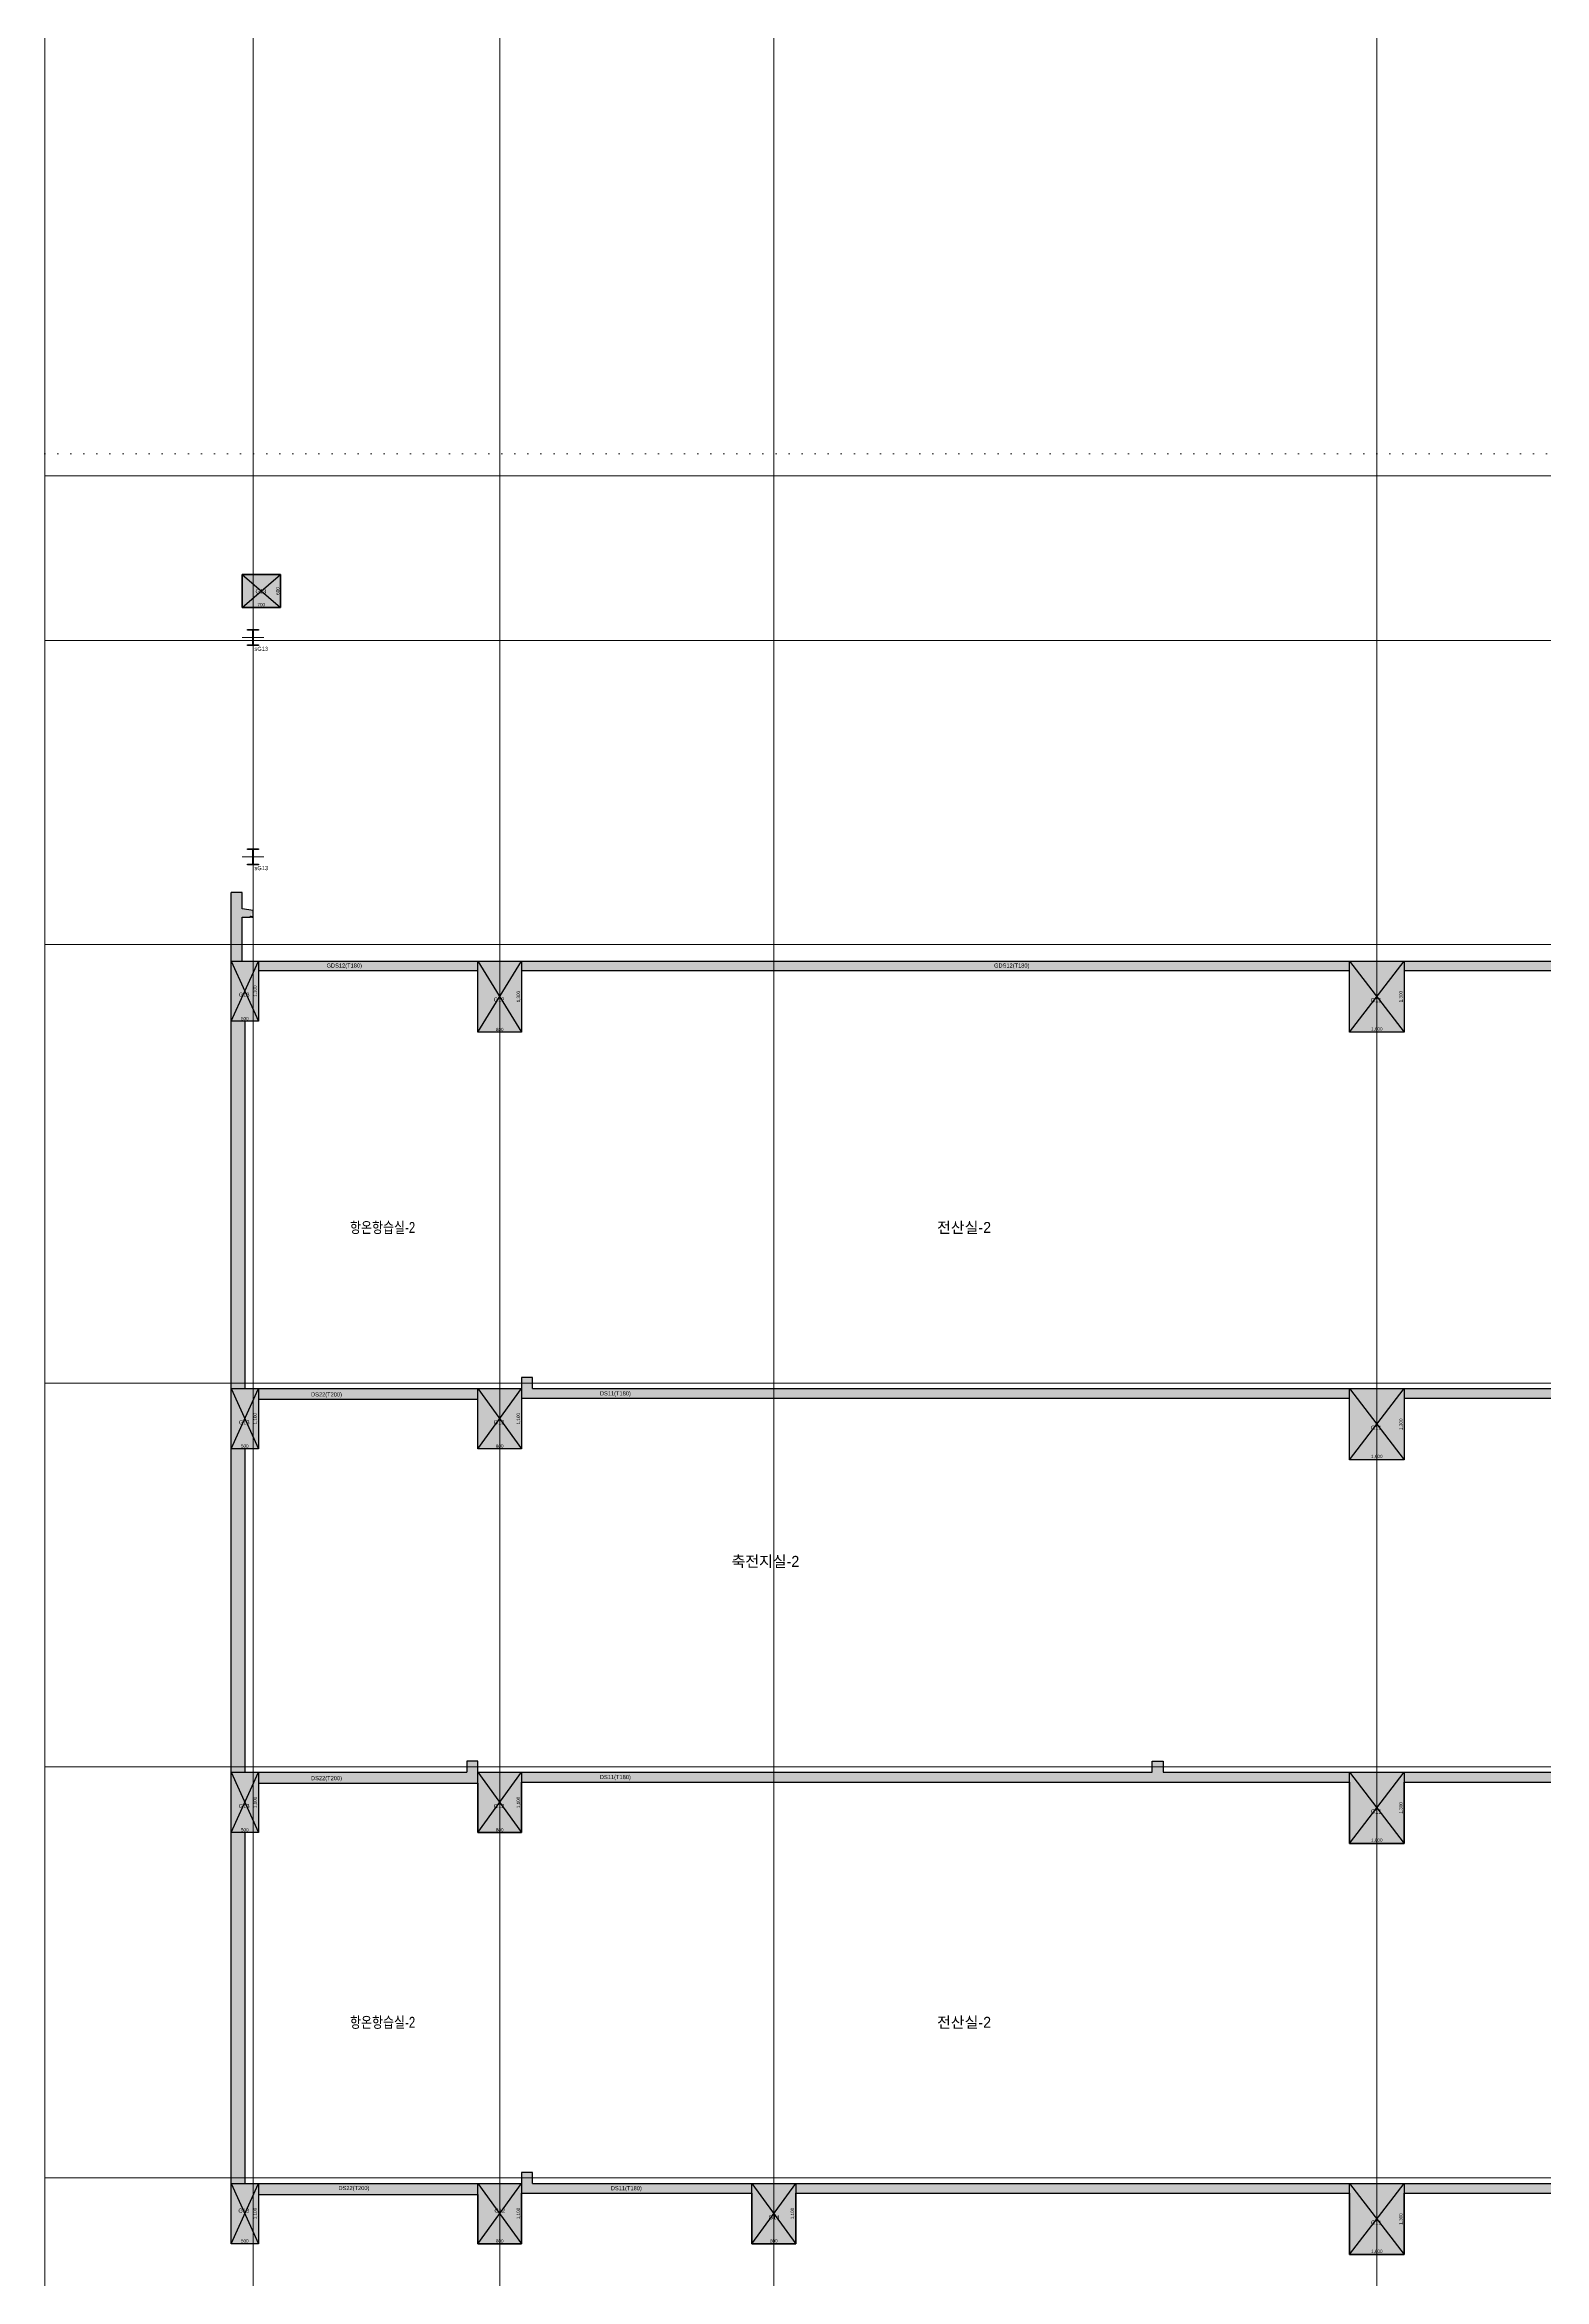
# Model space of a CAD drawing. Header units: millimetres. Extents: x 0 to 841000, y -4805 to 148500.
# Drawn here: x 114338 to 141693, y 50829 to 91595 of the extents above; entities that cross this region are included whole.
import ezdxf
from ezdxf.enums import TextEntityAlignment as Align

# ---------------------------------------------------------------- set-up
doc = ezdxf.new("R2010")
doc.units = ezdxf.units.MM
doc.header["$LTSCALE"] = 250
doc.linetypes.add('DOT', pattern=[6.35, 0, -6.35])
doc.layers.get('Defpoints').update_dxf_attribs({"color": 151})
for name, color, linetype in [('A-CON', 2, 'Continuous'), ('S-STEEL', 3, 'Continuous'), ('구조SOLID', 253, 'Continuous')]:
    doc.layers.add(name, color=color, linetype=linetype)
doc.layers.add('AS-HIDLINE', color=205, linetype='Continuous', plot=False)
doc.layers.add('NO-TEXT', color=150, linetype='Continuous', plot=False)
doc.layers.add('CEN', color=1, linetype='Continuous', lineweight=9)
doc.styles.add('Gdim', font='Dotum.ttf')
doc.dimstyles.new('G-Xdim', dxfattribs={"dimscale": 30, "dimtxt": 2, "dimasz": 1, "dimexe": 1.2, "dimexo": 1.2, "dimgap": 0, "dimtad": 1, "dimdec": 1, "dimdsep": 46, "dimlunit": 6, "dimtxsty": 'Gdim', "dimcen": 1, "dimse1": 1, "dimse2": 1, "dimsd1": 1, "dimsd2": 1, "dimclrd": 1, "dimclre": 1, "dimclrt": 256, "dimadec": 0, "dimazin": 0, "dimtfac": 1, "dimtdec": 1, "dimtix": 1, "dimtmove": 2, "dimatfit": 1, "dimfxl": 2, "dimtolj": 1, "dimlwd": -1, "dimlwe": -1, "dimarcsym": 0})

# ---------------------------------------------------------------- blocks, each defined once
blk = doc.blocks.new('*D184')
at = {"layer": 'Defpoints', "color": 0, "linetype": 'Continuous', "transparency": 16777216}
for p in [(-500, -1100), (300, -1080), (300, -1100)]:
    blk.add_point(p, dxfattribs=at)
at = {"layer": 'AS-HIDLINE', "linetype": 'Continuous', "transparency": 16777216, "insert": (-100, -1050), "char_height": 60, "attachment_point": 5, "style": 'Gdim'}
blk.add_mtext('\\A1;800', dxfattribs=at)
blk = doc.blocks.new('*D185')
at = {"layer": 'Defpoints', "color": 0, "linetype": 'Continuous', "transparency": 16777216}
for p in [(300, 0), (280, 0), (300, -1100)]:
    blk.add_point(p, dxfattribs=at)
at = {"layer": 'AS-HIDLINE', "linetype": 'Continuous', "transparency": 16777216, "insert": (244, -550), "char_height": 60, "attachment_point": 5, "rotation": 90, "style": 'Gdim'}
blk.add_mtext('\\A1;1,100', dxfattribs=at)
blk = doc.blocks.new('*D186')
at = {"layer": 'Defpoints', "color": 0, "linetype": 'Continuous', "transparency": 16777216}
for p in [(-700, -1300), (300, -1280), (300, -1300)]:
    blk.add_point(p, dxfattribs=at)
at = {"layer": 'AS-HIDLINE', "linetype": 'Continuous', "transparency": 16777216, "insert": (-200, -1244), "char_height": 60, "attachment_point": 5, "style": 'Gdim'}
blk.add_mtext('\\A1;1,000', dxfattribs=at)
blk = doc.blocks.new('*D187')
at = {"layer": 'Defpoints', "color": 0, "linetype": 'Continuous', "transparency": 16777216}
for p in [(300, 0), (280, 0), (300, -1300)]:
    blk.add_point(p, dxfattribs=at)
at = {"layer": 'AS-HIDLINE', "linetype": 'Continuous', "transparency": 16777216, "insert": (244, -650), "char_height": 60, "attachment_point": 5, "rotation": 90, "style": 'Gdim'}
blk.add_mtext('\\A1;1,300', dxfattribs=at)
blk = doc.blocks.new('*D188')
at = {"layer": 'Defpoints', "color": 0, "linetype": 'Continuous', "transparency": 16777216}
for p in [(-500, -1100), (0, -1080), (0, -1100)]:
    blk.add_point(p, dxfattribs=at)
at = {"layer": 'AS-HIDLINE', "linetype": 'Continuous', "transparency": 16777216, "insert": (-250, -1050), "char_height": 60, "attachment_point": 5, "style": 'Gdim'}
blk.add_mtext('\\A1;500', dxfattribs=at)
blk = doc.blocks.new('*D189')
at = {"layer": 'Defpoints', "color": 0, "linetype": 'Continuous', "transparency": 16777216}
for p in [(0, 0), (-20, 0), (0, -1100)]:
    blk.add_point(p, dxfattribs=at)
at = {"layer": 'AS-HIDLINE', "linetype": 'Continuous', "transparency": 16777216, "insert": (-56, -550), "char_height": 60, "attachment_point": 5, "rotation": 90, "style": 'Gdim'}
blk.add_mtext('\\A1;1,100', dxfattribs=at)
blk = doc.blocks.new('*D202')
at = {"layer": 'Defpoints', "color": 0, "linetype": 'Continuous', "transparency": 16777216}
for p in [(-700, -1300), (300, -1280), (300, -1300)]:
    blk.add_point(p, dxfattribs=at)
at = {"layer": 'AS-HIDLINE', "linetype": 'Continuous', "transparency": 16777216, "insert": (-200, -1244), "char_height": 60, "attachment_point": 5, "style": 'Gdim'}
blk.add_mtext('\\A1;1,000', dxfattribs=at)
blk = doc.blocks.new('*D203')
at = {"layer": 'Defpoints', "color": 0, "linetype": 'Continuous', "transparency": 16777216}
for p in [(300, 0), (280, 0), (300, -1300)]:
    blk.add_point(p, dxfattribs=at)
at = {"layer": 'AS-HIDLINE', "linetype": 'Continuous', "transparency": 16777216, "insert": (244, -650), "char_height": 60, "attachment_point": 5, "rotation": 90, "style": 'Gdim'}
blk.add_mtext('\\A1;1,300', dxfattribs=at)
blk = doc.blocks.new('*D212')
at = {"layer": 'Defpoints', "color": 0, "linetype": 'Continuous', "transparency": 16777216}
for p in [(-500, -1100), (0, -1080), (0, -1100)]:
    blk.add_point(p, dxfattribs=at)
at = {"layer": 'AS-HIDLINE', "linetype": 'Continuous', "transparency": 16777216, "insert": (-250, -1050), "char_height": 60, "attachment_point": 5, "style": 'Gdim'}
blk.add_mtext('\\A1;500', dxfattribs=at)
blk = doc.blocks.new('*D213')
at = {"layer": 'Defpoints', "color": 0, "linetype": 'Continuous', "transparency": 16777216}
for p in [(0, 0), (-20, 0), (0, -1100)]:
    blk.add_point(p, dxfattribs=at)
at = {"layer": 'AS-HIDLINE', "linetype": 'Continuous', "transparency": 16777216, "insert": (-56, -550), "char_height": 60, "attachment_point": 5, "rotation": 90, "style": 'Gdim'}
blk.add_mtext('\\A1;1,100', dxfattribs=at)
blk = doc.blocks.new('*D228')
at = {"layer": 'Defpoints', "color": 0, "linetype": 'Continuous', "transparency": 16777216}
for p in [(-700, -1300), (300, -1280), (300, -1300)]:
    blk.add_point(p, dxfattribs=at)
at = {"layer": 'AS-HIDLINE', "linetype": 'Continuous', "transparency": 16777216, "insert": (-200, -1244), "char_height": 60, "attachment_point": 5, "style": 'Gdim'}
blk.add_mtext('\\A1;1,000', dxfattribs=at)
blk = doc.blocks.new('*D229')
at = {"layer": 'Defpoints', "color": 0, "linetype": 'Continuous', "transparency": 16777216}
for p in [(300, 0), (280, 0), (300, -1300)]:
    blk.add_point(p, dxfattribs=at)
at = {"layer": 'AS-HIDLINE', "linetype": 'Continuous', "transparency": 16777216, "insert": (244, -650), "char_height": 60, "attachment_point": 5, "rotation": 90, "style": 'Gdim'}
blk.add_mtext('\\A1;1,300', dxfattribs=at)
blk = doc.blocks.new('*D230')
at = {"layer": 'Defpoints', "color": 0, "linetype": 'Continuous', "transparency": 16777216}
for p in [(-500, -1100), (0, -1080), (0, -1100)]:
    blk.add_point(p, dxfattribs=at)
at = {"layer": 'AS-HIDLINE', "linetype": 'Continuous', "transparency": 16777216, "insert": (-250, -1050), "char_height": 60, "attachment_point": 5, "style": 'Gdim'}
blk.add_mtext('\\A1;500', dxfattribs=at)
blk = doc.blocks.new('*D231')
at = {"layer": 'Defpoints', "color": 0, "linetype": 'Continuous', "transparency": 16777216}
for p in [(0, 0), (-20, 0), (0, -1100)]:
    blk.add_point(p, dxfattribs=at)
at = {"layer": 'AS-HIDLINE', "linetype": 'Continuous', "transparency": 16777216, "insert": (-56, -550), "char_height": 60, "attachment_point": 5, "rotation": 90, "style": 'Gdim'}
blk.add_mtext('\\A1;1,100', dxfattribs=at)
blk = doc.blocks.new('*D224')
at = {"layer": 'Defpoints', "color": 0, "linetype": 'Continuous', "transparency": 16777216}
for p in [(-500, -1300), (300, -1280), (300, -1300)]:
    blk.add_point(p, dxfattribs=at)
at = {"layer": 'AS-HIDLINE', "linetype": 'Continuous', "transparency": 16777216, "insert": (-100, -1250), "char_height": 60, "attachment_point": 5, "style": 'Gdim'}
blk.add_mtext('\\A1;800', dxfattribs=at)
blk = doc.blocks.new('*D225')
at = {"layer": 'Defpoints', "color": 0, "linetype": 'Continuous', "transparency": 16777216}
for p in [(300, 0), (280, 0), (300, -1300)]:
    blk.add_point(p, dxfattribs=at)
at = {"layer": 'AS-HIDLINE', "linetype": 'Continuous', "transparency": 16777216, "insert": (244, -650), "char_height": 60, "attachment_point": 5, "rotation": 90, "style": 'Gdim'}
blk.add_mtext('\\A1;1,300', dxfattribs=at)
blk = doc.blocks.new('*D226')
at = {"layer": 'Defpoints', "color": 0, "linetype": 'Continuous', "transparency": 16777216}
for p in [(-700, -1300), (300, -1280), (300, -1300)]:
    blk.add_point(p, dxfattribs=at)
at = {"layer": 'AS-HIDLINE', "linetype": 'Continuous', "transparency": 16777216, "insert": (-200, -1244), "char_height": 60, "attachment_point": 5, "style": 'Gdim'}
blk.add_mtext('\\A1;1,000', dxfattribs=at)
blk = doc.blocks.new('*D227')
at = {"layer": 'Defpoints', "color": 0, "linetype": 'Continuous', "transparency": 16777216}
for p in [(300, 0), (280, 0), (300, -1300)]:
    blk.add_point(p, dxfattribs=at)
at = {"layer": 'AS-HIDLINE', "linetype": 'Continuous', "transparency": 16777216, "insert": (244, -650), "char_height": 60, "attachment_point": 5, "rotation": 90, "style": 'Gdim'}
blk.add_mtext('\\A1;1,300', dxfattribs=at)
blk = doc.blocks.new('*D240')
at = {"layer": 'Defpoints', "color": 0, "linetype": 'Continuous', "transparency": 16777216}
for p in [(-500, -1100), (0, -1080), (0, -1100)]:
    blk.add_point(p, dxfattribs=at)
at = {"layer": 'AS-HIDLINE', "linetype": 'Continuous', "transparency": 16777216, "insert": (-250, -1050), "char_height": 60, "attachment_point": 5, "style": 'Gdim'}
blk.add_mtext('\\A1;500', dxfattribs=at)
blk = doc.blocks.new('*D241')
at = {"layer": 'Defpoints', "color": 0, "linetype": 'Continuous', "transparency": 16777216}
for p in [(0, 0), (-20, 0), (0, -1100)]:
    blk.add_point(p, dxfattribs=at)
at = {"layer": 'AS-HIDLINE', "linetype": 'Continuous', "transparency": 16777216, "insert": (-56, -550), "char_height": 60, "attachment_point": 5, "rotation": 90, "style": 'Gdim'}
blk.add_mtext('\\A1;1,100', dxfattribs=at)
blk = doc.blocks.new('*D302')
at = {"layer": 'Defpoints', "color": 0, "linetype": 'Continuous', "transparency": 16777216}
for p in [(-650, -600), (50, -580), (50, -600)]:
    blk.add_point(p, dxfattribs=at)
at = {"layer": 'AS-HIDLINE', "linetype": 'Continuous', "transparency": 16777216, "insert": (-300, -550), "char_height": 60, "attachment_point": 5, "style": 'Gdim'}
blk.add_mtext('\\A1;700', dxfattribs=at)
blk = doc.blocks.new('*D303')
at = {"layer": 'Defpoints', "color": 0, "linetype": 'Continuous', "transparency": 16777216}
for p in [(50, 0), (30, 0), (50, -600)]:
    blk.add_point(p, dxfattribs=at)
at = {"layer": 'AS-HIDLINE', "linetype": 'Continuous', "transparency": 16777216, "insert": (0, -300), "char_height": 60, "attachment_point": 5, "rotation": 90, "style": 'Gdim'}
blk.add_mtext('\\A1;600', dxfattribs=at)
blk = doc.blocks.new('*U159')
blk.add_lwpolyline([(-22, 12, 0.414214), (-4, 30), (-4, 264, 0.414214), (-22, 282), (-100, 282), (-100, 294), (100, 294), (100, 282), (22, 282, 0.414214), (4, 264), (4, 30, 0.414214), (22, 12), (100, 12), (100, 0), (-100, 0), (-100, 12)], format="xyb", close=True)
blk = doc.blocks.new('*U90')
at = {"layer": 'AS-HIDLINE', "linetype": 'Continuous'}
for p, q in [((-500, -1100), (300, 0)), ((-500, 0), (300, -1100))]:
    blk.add_line(p, q, dxfattribs=at)
blk.add_lwpolyline([(-500, -1100), (-500, 0), (300, 0), (300, -1100)], close=True, dxfattribs=at)
dim = blk.add_linear_dim(base=(280.13, 0), p1=(300, -1100), p2=(300, 0), angle=90, dimstyle='G-Xdim', override={"dimtxsty": 'Gdim'}, dxfattribs=at)
dim.commit()
dim.dimension.update_dxf_attribs({"geometry": '*D185', "text_midpoint": (244.31, -550)})
dim = blk.add_linear_dim(base=(300, -1080.06), p1=(-500, -1100), p2=(300, -1100), dimstyle='G-Xdim', override={"dimtxsty": 'Gdim'}, dxfattribs=at)
dim.commit()
dim.dimension.update_dxf_attribs({"geometry": '*D184', "text_midpoint": (-100, -1050.02)})
blk = doc.blocks.new('*U91')
at = {"layer": 'AS-HIDLINE', "linetype": 'Continuous'}
for p, q in [((-700, -1300), (300, 0)), ((-700, 0), (300, -1300))]:
    blk.add_line(p, q, dxfattribs=at)
blk.add_lwpolyline([(-700, -1300), (-700, 0), (300, 0), (300, -1300)], close=True, dxfattribs=at)
dim = blk.add_linear_dim(base=(280.13, 0), p1=(300, -1300), p2=(300, 0), angle=90, dimstyle='G-Xdim', override={"dimtxsty": 'Gdim'}, dxfattribs=at)
dim.commit()
dim.dimension.update_dxf_attribs({"geometry": '*D187', "text_midpoint": (244.31, -650)})
dim = blk.add_linear_dim(base=(300, -1280.06), p1=(-700, -1300), p2=(300, -1300), dimstyle='G-Xdim', override={"dimtxsty": 'Gdim'}, dxfattribs=at)
dim.commit()
dim.dimension.update_dxf_attribs({"geometry": '*D186', "text_midpoint": (-200, -1244.24)})
blk = doc.blocks.new('*U92')
at = {"layer": 'AS-HIDLINE', "linetype": 'Continuous'}
for p, q in [((-500, -1100), (0, 0)), ((-500, 0), (0, -1100))]:
    blk.add_line(p, q, dxfattribs=at)
blk.add_lwpolyline([(-500, -1100), (-500, 0), (0, 0), (0, -1100)], close=True, dxfattribs=at)
dim = blk.add_linear_dim(base=(-19.87, 0), p1=(0, -1100), p2=(0, 0), angle=90, dimstyle='G-Xdim', override={"dimtxsty": 'Gdim'}, dxfattribs=at)
dim.commit()
dim.dimension.update_dxf_attribs({"geometry": '*D189', "text_midpoint": (-55.69, -550)})
dim = blk.add_linear_dim(base=(0, -1080.06), p1=(-500, -1100), p2=(0, -1100), dimstyle='G-Xdim', override={"dimtxsty": 'Gdim'}, dxfattribs=at)
dim.commit()
dim.dimension.update_dxf_attribs({"geometry": '*D188', "text_midpoint": (-250, -1050.02)})
blk = doc.blocks.new('*U99')
at = {"layer": 'AS-HIDLINE', "linetype": 'Continuous'}
for p, q in [((-700, -1300), (300, 0)), ((-700, 0), (300, -1300))]:
    blk.add_line(p, q, dxfattribs=at)
blk.add_lwpolyline([(-700, -1300), (-700, 0), (300, 0), (300, -1300)], close=True, dxfattribs=at)
dim = blk.add_linear_dim(base=(280.13, 0), p1=(300, -1300), p2=(300, 0), angle=90, dimstyle='G-Xdim', override={"dimtxsty": 'Gdim'}, dxfattribs=at)
dim.commit()
dim.dimension.update_dxf_attribs({"geometry": '*D203', "text_midpoint": (244.31, -650)})
dim = blk.add_linear_dim(base=(300, -1280.06), p1=(-700, -1300), p2=(300, -1300), dimstyle='G-Xdim', override={"dimtxsty": 'Gdim'}, dxfattribs=at)
dim.commit()
dim.dimension.update_dxf_attribs({"geometry": '*D202', "text_midpoint": (-200, -1244.24)})
blk = doc.blocks.new('*U104')
at = {"layer": 'AS-HIDLINE', "linetype": 'Continuous'}
for p, q in [((-500, -1100), (0, 0)), ((-500, 0), (0, -1100))]:
    blk.add_line(p, q, dxfattribs=at)
blk.add_lwpolyline([(-500, -1100), (-500, 0), (0, 0), (0, -1100)], close=True, dxfattribs=at)
dim = blk.add_linear_dim(base=(-19.87, 0), p1=(0, -1100), p2=(0, 0), angle=90, dimstyle='G-Xdim', override={"dimtxsty": 'Gdim'}, dxfattribs=at)
dim.commit()
dim.dimension.update_dxf_attribs({"geometry": '*D213', "text_midpoint": (-55.69, -550)})
dim = blk.add_linear_dim(base=(0, -1080.06), p1=(-500, -1100), p2=(0, -1100), dimstyle='G-Xdim', override={"dimtxsty": 'Gdim'}, dxfattribs=at)
dim.commit()
dim.dimension.update_dxf_attribs({"geometry": '*D212', "text_midpoint": (-250, -1050.02)})
blk = doc.blocks.new('*U112')
at = {"layer": 'AS-HIDLINE', "linetype": 'Continuous'}
for p, q in [((-700, -1300), (300, 0)), ((-700, 0), (300, -1300))]:
    blk.add_line(p, q, dxfattribs=at)
blk.add_lwpolyline([(-700, -1300), (-700, 0), (300, 0), (300, -1300)], close=True, dxfattribs=at)
dim = blk.add_linear_dim(base=(280.13, 0), p1=(300, -1300), p2=(300, 0), angle=90, dimstyle='G-Xdim', override={"dimtxsty": 'Gdim'}, dxfattribs=at)
dim.commit()
dim.dimension.update_dxf_attribs({"geometry": '*D229', "text_midpoint": (244.31, -650)})
dim = blk.add_linear_dim(base=(300, -1280.06), p1=(-700, -1300), p2=(300, -1300), dimstyle='G-Xdim', override={"dimtxsty": 'Gdim'}, dxfattribs=at)
dim.commit()
dim.dimension.update_dxf_attribs({"geometry": '*D228', "text_midpoint": (-200, -1244.24)})
blk = doc.blocks.new('*U113')
at = {"layer": 'AS-HIDLINE', "linetype": 'Continuous'}
for p, q in [((-500, -1100), (0, 0)), ((-500, 0), (0, -1100))]:
    blk.add_line(p, q, dxfattribs=at)
blk.add_lwpolyline([(-500, -1100), (-500, 0), (0, 0), (0, -1100)], close=True, dxfattribs=at)
dim = blk.add_linear_dim(base=(-19.87, 0), p1=(0, -1100), p2=(0, 0), angle=90, dimstyle='G-Xdim', override={"dimtxsty": 'Gdim'}, dxfattribs=at)
dim.commit()
dim.dimension.update_dxf_attribs({"geometry": '*D231', "text_midpoint": (-55.69, -550)})
dim = blk.add_linear_dim(base=(0, -1080.06), p1=(-500, -1100), p2=(0, -1100), dimstyle='G-Xdim', override={"dimtxsty": 'Gdim'}, dxfattribs=at)
dim.commit()
dim.dimension.update_dxf_attribs({"geometry": '*D230', "text_midpoint": (-250, -1050.02)})
blk = doc.blocks.new('*U110')
at = {"layer": 'AS-HIDLINE', "linetype": 'Continuous'}
for p, q in [((-500, -1300), (300, 0)), ((-500, 0), (300, -1300))]:
    blk.add_line(p, q, dxfattribs=at)
blk.add_lwpolyline([(-500, -1300), (-500, 0), (300, 0), (300, -1300)], close=True, dxfattribs=at)
dim = blk.add_linear_dim(base=(280.13, 0), p1=(300, -1300), p2=(300, 0), angle=90, dimstyle='G-Xdim', override={"dimtxsty": 'Gdim'}, dxfattribs=at)
dim.commit()
dim.dimension.update_dxf_attribs({"geometry": '*D225', "text_midpoint": (244.31, -650)})
dim = blk.add_linear_dim(base=(300, -1280.06), p1=(-500, -1300), p2=(300, -1300), dimstyle='G-Xdim', override={"dimtxsty": 'Gdim'}, dxfattribs=at)
dim.commit()
dim.dimension.update_dxf_attribs({"geometry": '*D224', "text_midpoint": (-100, -1250.02)})
blk = doc.blocks.new('*U111')
at = {"layer": 'AS-HIDLINE', "linetype": 'Continuous'}
for p, q in [((-700, -1300), (300, 0)), ((-700, 0), (300, -1300))]:
    blk.add_line(p, q, dxfattribs=at)
blk.add_lwpolyline([(-700, -1300), (-700, 0), (300, 0), (300, -1300)], close=True, dxfattribs=at)
dim = blk.add_linear_dim(base=(280.13, 0), p1=(300, -1300), p2=(300, 0), angle=90, dimstyle='G-Xdim', override={"dimtxsty": 'Gdim'}, dxfattribs=at)
dim.commit()
dim.dimension.update_dxf_attribs({"geometry": '*D227', "text_midpoint": (244.31, -650)})
dim = blk.add_linear_dim(base=(300, -1280.06), p1=(-700, -1300), p2=(300, -1300), dimstyle='G-Xdim', override={"dimtxsty": 'Gdim'}, dxfattribs=at)
dim.commit()
dim.dimension.update_dxf_attribs({"geometry": '*D226', "text_midpoint": (-200, -1244.24)})
blk = doc.blocks.new('*U118')
at = {"layer": 'AS-HIDLINE', "linetype": 'Continuous'}
for p, q in [((-500, -1100), (0, 0)), ((-500, 0), (0, -1100))]:
    blk.add_line(p, q, dxfattribs=at)
blk.add_lwpolyline([(-500, -1100), (-500, 0), (0, 0), (0, -1100)], close=True, dxfattribs=at)
dim = blk.add_linear_dim(base=(-19.87, 0), p1=(0, -1100), p2=(0, 0), angle=90, dimstyle='G-Xdim', override={"dimtxsty": 'Gdim'}, dxfattribs=at)
dim.commit()
dim.dimension.update_dxf_attribs({"geometry": '*D241', "text_midpoint": (-55.69, -550)})
dim = blk.add_linear_dim(base=(0, -1080.06), p1=(-500, -1100), p2=(0, -1100), dimstyle='G-Xdim', override={"dimtxsty": 'Gdim'}, dxfattribs=at)
dim.commit()
dim.dimension.update_dxf_attribs({"geometry": '*D240', "text_midpoint": (-250, -1050.02)})
blk = doc.blocks.new('*U151')
at = {"layer": 'AS-HIDLINE', "linetype": 'Continuous'}
for p, q in [((-650, -600), (50, 0)), ((-650, 0), (50, -600))]:
    blk.add_line(p, q, dxfattribs=at)
blk.add_lwpolyline([(-650, -600), (-650, 0), (50, 0), (50, -600)], close=True, dxfattribs=at)
dim = blk.add_linear_dim(base=(30.13, 0), p1=(50, -600), p2=(50, 0), angle=90, dimstyle='G-Xdim', override={"dimtxsty": 'Gdim'}, dxfattribs=at)
dim.commit()
dim.dimension.update_dxf_attribs({"geometry": '*D303', "text_midpoint": (0.09, -300)})
dim = blk.add_linear_dim(base=(50, -580.06), p1=(-650, -600), p2=(50, -600), dimstyle='G-Xdim', override={"dimtxsty": 'Gdim'}, dxfattribs=at)
dim.commit()
dim.dimension.update_dxf_attribs({"geometry": '*D302', "text_midpoint": (-300, -550.02)})

msp = doc.modelspace()

# ---------------------------------------------------------------- hatches: boundary and pattern name
at = {"layer": '구조SOLID', "transparency": 33554687}
h = msp.add_hatch(color=256, dxfattribs=at)
h.dxf.hatch_style = 1
h.paths.add_polyline_path([(118638.209, 81928.931), (117938.209, 81928.931), (117938.209, 81328.931), (118638.209, 81328.931)])
h = msp.add_hatch(color=256, dxfattribs=at)
h.dxf.hatch_style = 1
h.paths.add_polyline_path([(159538.209, 76128.931), (159338.209, 76128.931), (159338.209, 75828.931), (159138.209, 75798.931), (159138.209, 75693.931), (159183.209, 75693.931), (159338.209, 75678.931), (159338.209, 74878.931), (117938.209, 74878.931), (117938.209, 75678.931), (118093.209, 75678.931), (118093.209, 75693.931), (118138.209, 75798.931), (117938.209, 75828.931), (117938.209, 76128.931), (117738.209, 76128.931), (117738.209, 51478.931), (118238.209, 51478.931), (118238.209, 52378.931), (122238.209, 52378.931), (122238.209, 51478.931), (123038.209, 51478.931), (123038.209, 52398.931), (127238.211, 52398.931), (127238.211, 51478.931), (128038.211, 51478.931), (128038.211, 52398.931), (138138.209, 52398.931), (138138.209, 51278.931), (139138.209, 51278.931), (139138.209, 52398.931), (149238.209, 52398.931), (149238.209, 51478.931), (150038.209, 51478.931), (150038.209, 52398.931), (154238.209, 52398.931), (154238.209, 51278.931), (154638.209, 51278.931), (154638.209, 48678.931), (154888.209, 48678.931), (154888.209, 51278.931), (155038.209, 51278.931), (155038.209, 52378.931), (159038.209, 52378.931), (159038.209, 51278.931), (159288.209, 51278.931), (159288.209, 49378.931), (159538.209, 49378.931)])
h.paths.add_polyline_path([(122238.209, 65978.931), (123038.209, 65978.931), (123038.209, 66898.931), (138138.209, 66898.931), (138138.209, 65778.931), (139138.209, 65778.931), (139138.209, 66898.931), (154238.209, 66898.931), (154238.209, 65978.931), (155038.209, 65978.931), (155038.209, 66898.931), (159038.209, 66898.931), (159038.209, 65978.931), (159288.209, 65978.931), (159288.209, 60078.931), (155238.209, 60078.931), (155238.209, 60278.931), (155038.209, 60278.931), (155038.209, 60078.931), (134738.21, 60078.931), (134738.21, 60278.931), (134538.21, 60278.931), (134538.21, 60178.931), (134538.21, 60078.931), (122238.209, 60078.931), (122238.209, 60278.931), (122213.209, 60278.931), (122063.209, 60278.931), (122038.209, 60278.931), (122038.209, 60078.931), (117988.209, 60078.931), (117988.209, 65978.931), (118238.209, 65978.931), (118238.209, 66878.931), (122238.209, 66878.931)], flags=16)
h.paths.add_polyline_path([(117988.209, 67078.931), (117988.209, 73778.931), (118238.209, 73778.931), (118238.209, 74698.931), (122238.209, 74698.931), (122238.209, 73578.931), (123038.209, 73578.931), (123038.209, 74698.931), (138138.209, 74698.931), (138138.209, 73578.931), (139138.209, 73578.931), (139138.209, 74698.931), (154238.209, 74698.931), (154238.209, 73578.931), (155038.209, 73578.931), (155038.209, 74698.931), (159038.209, 74698.931), (159038.209, 73778.931), (159288.209, 73778.931), (159288.209, 67078.931), (154238.209, 67078.931), (154238.209, 67278.931), (154038.209, 67278.931), (154038.209, 67078.931), (123238.209, 67078.931), (123238.209, 67278.931), (123038.209, 67278.931), (123038.209, 67078.931)], flags=16)
h.paths.add_polyline_path([(123038.209, 59898.931), (138138.209, 59898.931), (138138.209, 58778.931), (139138.209, 58778.931), (139138.209, 59898.931), (154238.209, 59898.931), (154238.209, 58978.931), (155038.209, 58978.931), (155038.209, 59878.931), (159038.209, 59878.931), (159038.209, 58978.931), (159288.209, 58978.931), (159288.209, 52578.931), (154238.209, 52578.931), (154238.209, 52778.931), (154038.209, 52778.931), (154038.209, 52578.931), (123238.209, 52578.931), (123238.209, 52778.931), (123038.209, 52778.931), (123038.209, 52578.931), (117988.209, 52578.931), (117988.209, 58978.931), (118238.209, 58978.931), (118238.209, 59878.931), (122238.209, 59878.931), (122238.209, 58978.931), (123038.209, 58978.931)], flags=16)

# ---------------------------------------------------------------- linework, layer by layer
at = {"layer": 'A-CON'}
for p, q in [((117938.209, 81928.931), (117938.209, 81328.931)), ((118638.209, 81928.931), (117938.209, 81928.931)), ((118638.209, 81328.931), (118638.209, 81928.931)), ((117938.209, 81328.931), (118638.209, 81328.931)), ((117738.209, 51478.931), (117738.209, 76128.931)), ((117938.209, 74878.931), (159338.209, 74878.931)), ((122238.209, 74698.931), (118238.209, 74698.931)), ((118238.209, 74698.931), (118238.209, 73778.931)), ((122238.209, 73578.931), (122238.209, 74698.931)), ((138138.209, 74698.931), (123038.209, 74698.931)), ((123038.209, 74698.931), (123038.209, 73578.931)), ((138138.209, 73578.931), (138138.209, 74698.931)), ((154238.209, 74698.931), (139138.209, 74698.931)), ((139138.209, 74698.931), (139138.209, 73578.931)), ((117988.209, 73778.931), (117988.209, 67078.931)), ((118238.209, 73778.931), (117988.209, 73778.931)), ((123038.209, 73578.931), (122238.209, 73578.931)), ((139138.209, 73578.931), (138138.209, 73578.931)), ((123238.209, 67278.931), (123038.209, 67278.931)), ((123038.209, 67278.931), (123038.209, 67078.931)), ((123238.209, 67078.931), (123238.209, 67278.931)), ((117988.209, 67078.931), (123038.209, 67078.931)), ((122238.209, 66878.931), (118238.209, 66878.931)), ((118238.209, 66878.931), (118238.209, 65978.931)), ((122238.209, 65978.931), (122238.209, 66878.931)), ((138138.209, 66898.931), (123038.209, 66898.931)), ((123038.209, 66898.931), (123038.209, 65978.931)), ((123238.209, 67078.931), (154038.209, 67078.931)), ((138138.209, 65778.931), (138138.209, 66898.931)), ((154238.209, 66898.931), (139138.209, 66898.931)), ((139138.209, 66898.931), (139138.209, 65778.931)), ((118238.209, 65978.931), (117988.209, 65978.931)), ((117988.209, 65978.931), (117988.209, 60078.931)), ((123038.209, 65978.931), (122238.209, 65978.931)), ((139138.209, 65778.931), (138138.209, 65778.931)), ((117988.209, 60078.931), (122038.209, 60078.931)), ((122238.209, 60278.931), (122038.209, 60278.931)), ((122038.209, 60278.931), (122038.209, 60078.931)), ((122238.209, 60078.931), (122238.209, 60278.931)), ((122238.209, 60078.931), (134538.21, 60078.931)), ((134538.21, 60178.931), (134538.21, 60278.931)), ((134538.21, 60278.931), (134738.21, 60278.931)), ((134538.21, 60078.931), (134538.21, 60178.931)), ((134738.21, 60278.931), (134738.21, 60078.931)), ((134738.21, 60078.931), (155038.209, 60078.931)), ((118238.209, 59878.931), (122238.209, 59878.931)), ((118238.209, 59878.931), (118238.209, 58978.931)), ((122238.209, 59878.931), (122238.209, 58978.931)), ((123038.209, 59898.931), (138138.209, 59898.931)), ((123038.209, 58978.931), (123038.209, 59898.931)), ((138138.209, 59898.931), (138138.209, 58778.931)), ((139138.209, 59898.931), (154238.209, 59898.931)), ((139138.209, 58778.931), (139138.209, 59898.931)), ((117988.209, 58978.931), (117988.209, 52578.931)), ((118238.209, 58978.931), (117988.209, 58978.931)), ((122238.209, 58978.931), (123038.209, 58978.931)), ((138138.209, 58778.931), (139138.209, 58778.931)), ((123238.209, 52778.931), (123038.209, 52778.931)), ((123038.209, 52778.931), (123038.209, 52578.931)), ((123238.209, 52578.931), (123238.209, 52778.931)), ((117988.209, 52578.931), (123038.209, 52578.931)), ((118238.209, 52378.931), (122238.209, 52378.931)), ((118238.209, 52378.931), (118238.209, 51478.931)), ((122238.209, 52378.931), (122238.209, 51478.931)), ((123038.209, 52398.931), (127238.211, 52398.931)), ((123038.209, 51478.931), (123038.209, 52398.931)), ((123238.209, 52578.931), (154038.209, 52578.931)), ((127238.211, 52398.931), (127238.211, 51478.931)), ((128038.211, 52398.931), (138138.209, 52398.931)), ((128038.211, 51478.931), (128038.211, 52398.931)), ((138138.209, 52398.931), (138138.209, 51278.931)), ((139138.209, 52398.931), (149238.209, 52398.931)), ((139138.209, 51278.931), (139138.209, 52398.931)), ((118238.209, 51478.931), (117738.209, 51478.931)), ((122238.209, 51478.931), (123038.209, 51478.931)), ((127238.211, 51478.931), (128038.211, 51478.931)), ((138138.209, 51278.931), (139138.209, 51278.931))]:
    msp.add_line(p, q, dxfattribs=at)
msp.add_lwpolyline([(117938.209, 74878.931), (117938.209, 75678.931), (118093.209, 75678.931), (118093.209, 75693.931), (118108.209, 75693.931), (118108.209, 75678.931), (118138.209, 75678.931), (118138.209, 75798.931), (117938.209, 75828.931), (117938.209, 76128.931), (117738.209, 76128.931)], dxfattribs=at)
at = {"layer": 'CEN'}
for p, q in [((114338.209, 105175.547), (114338.209, 23234.416)), ((118138.209, 105175.547), (118138.209, 23234.416)), ((122638.209, 105175.547), (122638.209, 23234.416)), ((127638.211, 105175.547), (127638.211, 23234.416)), ((138638.209, 105175.547), (138638.209, 23234.416)), ((114338.209, 83728.931), (170632.413, 83728.931)), ((114338.209, 80728.931), (170632.413, 80728.931)), ((117938.209, 80778.931), (118338.209, 80778.931)), ((117938.209, 76778.931), (118338.209, 76778.931)), ((114338.209, 75178.931), (170632.413, 75178.931)), ((114338.209, 67178.931), (170632.413, 67178.931)), ((114338.209, 60178.931), (170632.413, 60178.931)), ((114338.209, 52678.931), (170632.413, 52678.931))]:
    msp.add_line(p, q, dxfattribs=at)
at = {"layer": 'CEN', "color": 11, "linetype": 'DOT', "ltscale": 0.15}
msp.add_line((114338.209, 84128.931), (170632.413, 84128.931), dxfattribs=at)

# ---------------------------------------------------------------- block references
at = {"layer": 'AS-HIDLINE', "linetype": 'Continuous'}
for name, p in [('*U151', (118588.21, 81928.931)), ('*U118', (118238.209, 74878.931)), ('*U110', (122738.209, 74878.931)), ('*U111', (138838.209, 74878.931)), ('*U92', (118238.209, 67078.931)), ('*U90', (122738.209, 67078.931)), ('*U91', (138838.209, 67078.931)), ('*U113', (118238.209, 60078.931)), ('*U90', (122738.209, 60078.931)), ('*U112', (138838.209, 60078.931)), ('*U104', (118238.209, 52578.931)), ('*U90', (122738.209, 52578.931)), ('*U90', (127738.211, 52578.931)), ('*U99', (138838.209, 52578.931))]:
    msp.add_blockref(name, p, dxfattribs=at)
at = {"layer": 'S-STEEL', "rotation": 180}
for p in [(118138.209, 80925.931), (118138.209, 76925.931)]:
    msp.add_blockref('*U159', p, dxfattribs=at)

# ---------------------------------------------------------------- texts
at = {"layer": 'AS-HIDLINE', "linetype": 'Continuous', "style": 'Gdim'}
for s, p in [('G13', (118281.853, 81623.749)), ('sG13', (118288.886, 80573.78)), ('sG13', (118288.886, 76573.78)), ('GDS12(T180)', (119802.937, 74796.224)), ('GDS12(T180)', (131979.079, 74796.224)), ('G13', (117976.503, 74264.014)), ('G12', (122626.503, 74175.45)), ('G11', (138626.503, 74164.014)), ('DS22(T200)', (119478.941, 66971.792)), ('DS11(T180)', (124748.167, 66991.382)), ('G13', (117976.503, 66464.014)), ('G12', (122626.503, 66464.014)), ('G11', (138626.503, 66364.014)), ('DS22(T200)', (119478.941, 59971.792)), ('DS11(T180)', (124748.167, 59991.382)), ('G13', (117976.503, 59464.014)), ('G12', (122626.503, 59464.014)), ('G11', (138626.503, 59364.014)), ('DS22(T200)', (119978.941, 52493.734)), ('DS11(T180)', (124948.167, 52491.382)), ('G13', (117968.6, 52083.014)), ('G12', (122640.576, 52083.014)), ('G14', (127640.578, 51960.643)), ('G11', (138626.503, 51864.014))]:
    msp.add_text(s, height=75, dxfattribs=at).set_placement(p, align=Align.MIDDLE_CENTER)
at = {"layer": 'NO-TEXT', "style": 'Gdim', "width": 0.8}
for p in [(120502.336, 70020.767), (120502.336, 55520.767)]:
    msp.add_text('항온항습실-2', height=200, dxfattribs=at).set_placement(p, align=Align.MIDDLE)
at = {"layer": 'NO-TEXT', "style": 'Gdim'}
for s, p in [('전산실-2', (131109.04, 70020.767)), ('축전지실-2', (127485.38, 63929.342)), ('전산실-2', (131109.04, 55520.767))]:
    msp.add_text(s, height=200, dxfattribs=at).set_placement(p, align=Align.MIDDLE)

doc.saveas('drawing.dxf')
